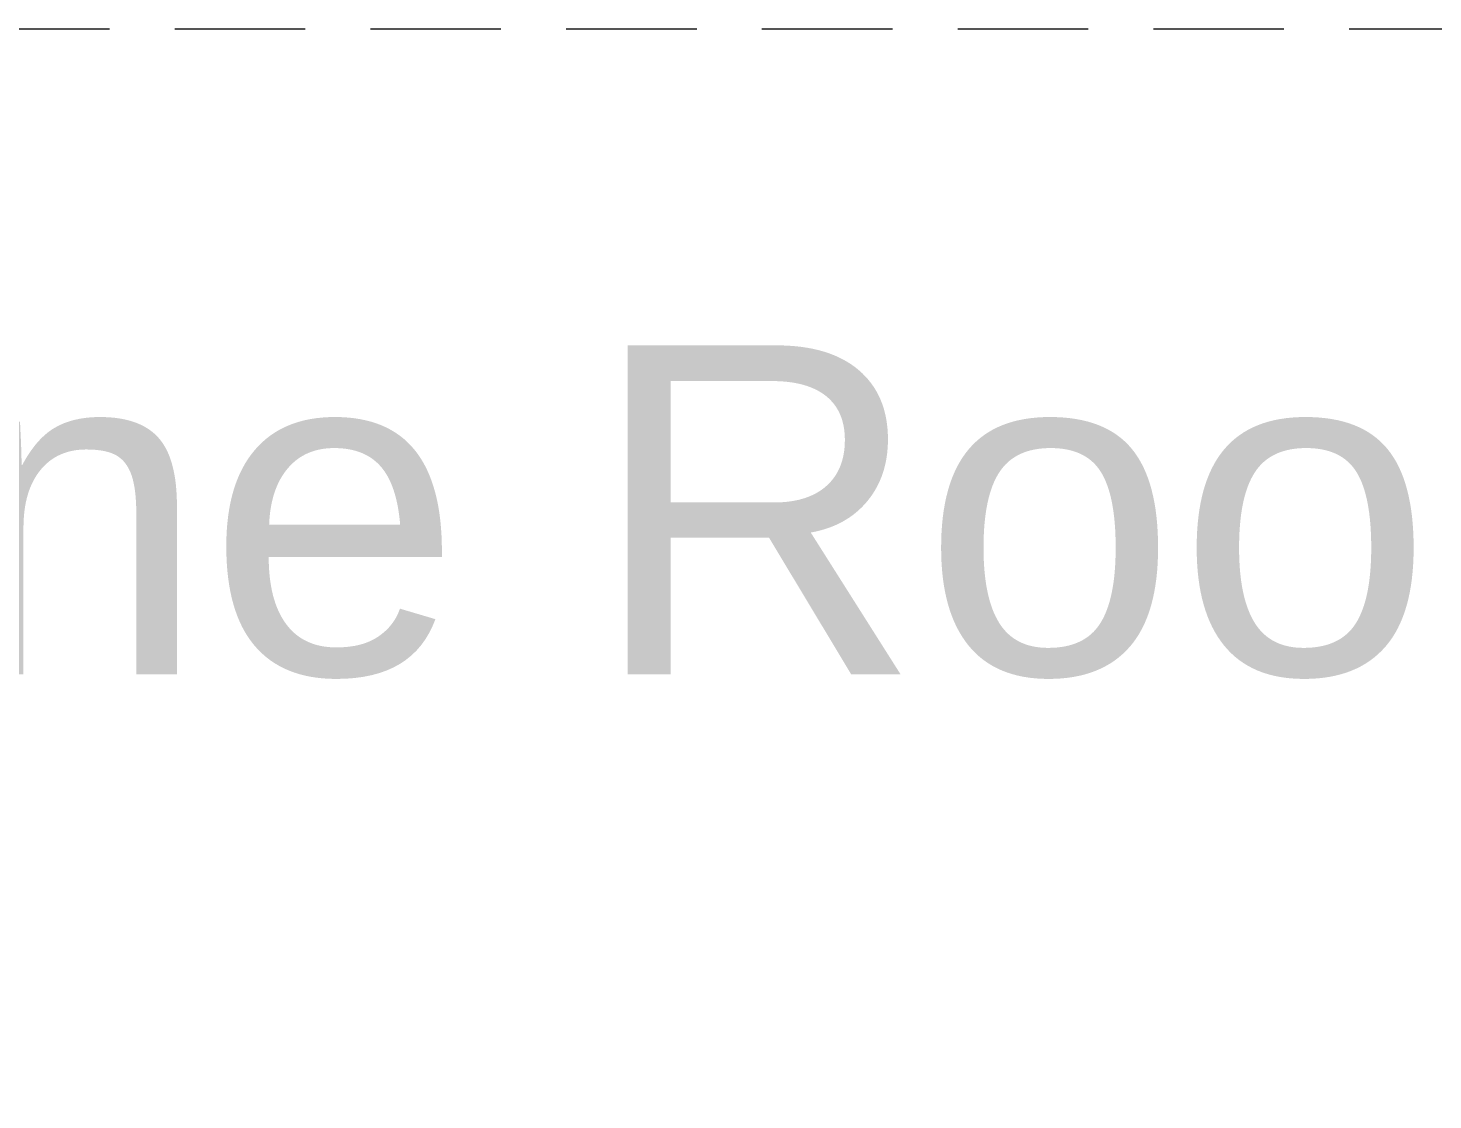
# Model space of a CAD drawing. Header units: inches. Extents: x 11 to 128, y 20 to 108.
# Drawn here: x 27.148 to 29.839, y 82.961 to 85.015 of the extents above; entities that cross this region are included whole.
import ezdxf

# ---------------------------------------------------------------- set-up
doc = ezdxf.new("R2010")
doc.units = ezdxf.units.IN
doc.header["$MEASUREMENT"] = 0
doc.linetypes.add('DASHED2', pattern=[0.375, 0.25, -0.125])
doc.linetypes.add('HIDDEN', pattern=[0.375, 0.25, -0.125])
doc.layers.add('Hide', color=255, linetype='Continuous', lineweight=13, plot=False)
doc.layers.add('Text', color=255, linetype='Continuous')
doc.styles.get("Standard").update_dxf_attribs({"font": 'arial.ttf'})

msp = doc.modelspace()

# ---------------------------------------------------------------- linework, layer by layer
for points, knots in [([(18.8053, 84.6769), (20.0288, 84.1572), (22, 83.2806), (26.1359, 81.6811), (29.8667, 80.9072), (34.9249, 80.9072), (38.6448, 80.9225), (41.1241, 80.9071)], [0, 0, 0, 0, 3.550687, 7.088547, 10.454406, 13.763203, 20.376363, 20.376363, 20.376363, 20.376363]), ([(18.8053, 84.6769), (20.0288, 84.1572), (22, 83.2806), (26.1359, 81.6811), (29.8667, 80.9072), (34.9249, 80.9072), (38.6448, 80.9225), (41.1241, 80.9071)], [0, 0, 0, 0, 3.550687, 7.088547, 10.454406, 13.763203, 20.376363, 20.376363, 20.376363, 20.376363]), ([(23.1781, 83.7934), (24.1274, 83.4206), (25.9216, 82.7667), (27.6237, 82.3476), (28.3508, 82.2115)], [4.468997, 4.468997, 4.468997, 4.468997, 7.088547, 9.050963, 9.050963, 9.050963, 9.050963])]:
    msp.add_open_spline(points, degree=3, knots=knots)
at = {"layer": 'Hide', "linetype": 'DASHED2'}
msp.add_line((18.8039, 85.0131), (93.2244, 85.015), dxfattribs=at)
at = {"layer": 'Hide', "linetype": 'HIDDEN'}
msp.add_line((18.8039, 85.0131), (93.2244, 85.015), dxfattribs=at)

# ---------------------------------------------------------------- texts
at = {"layer": 'Text'}
msp.add_text('Engine Room', height=0.630264, dxfattribs=at).set_placement((25.2386, 83.7767))

doc.saveas('drawing.dxf')
